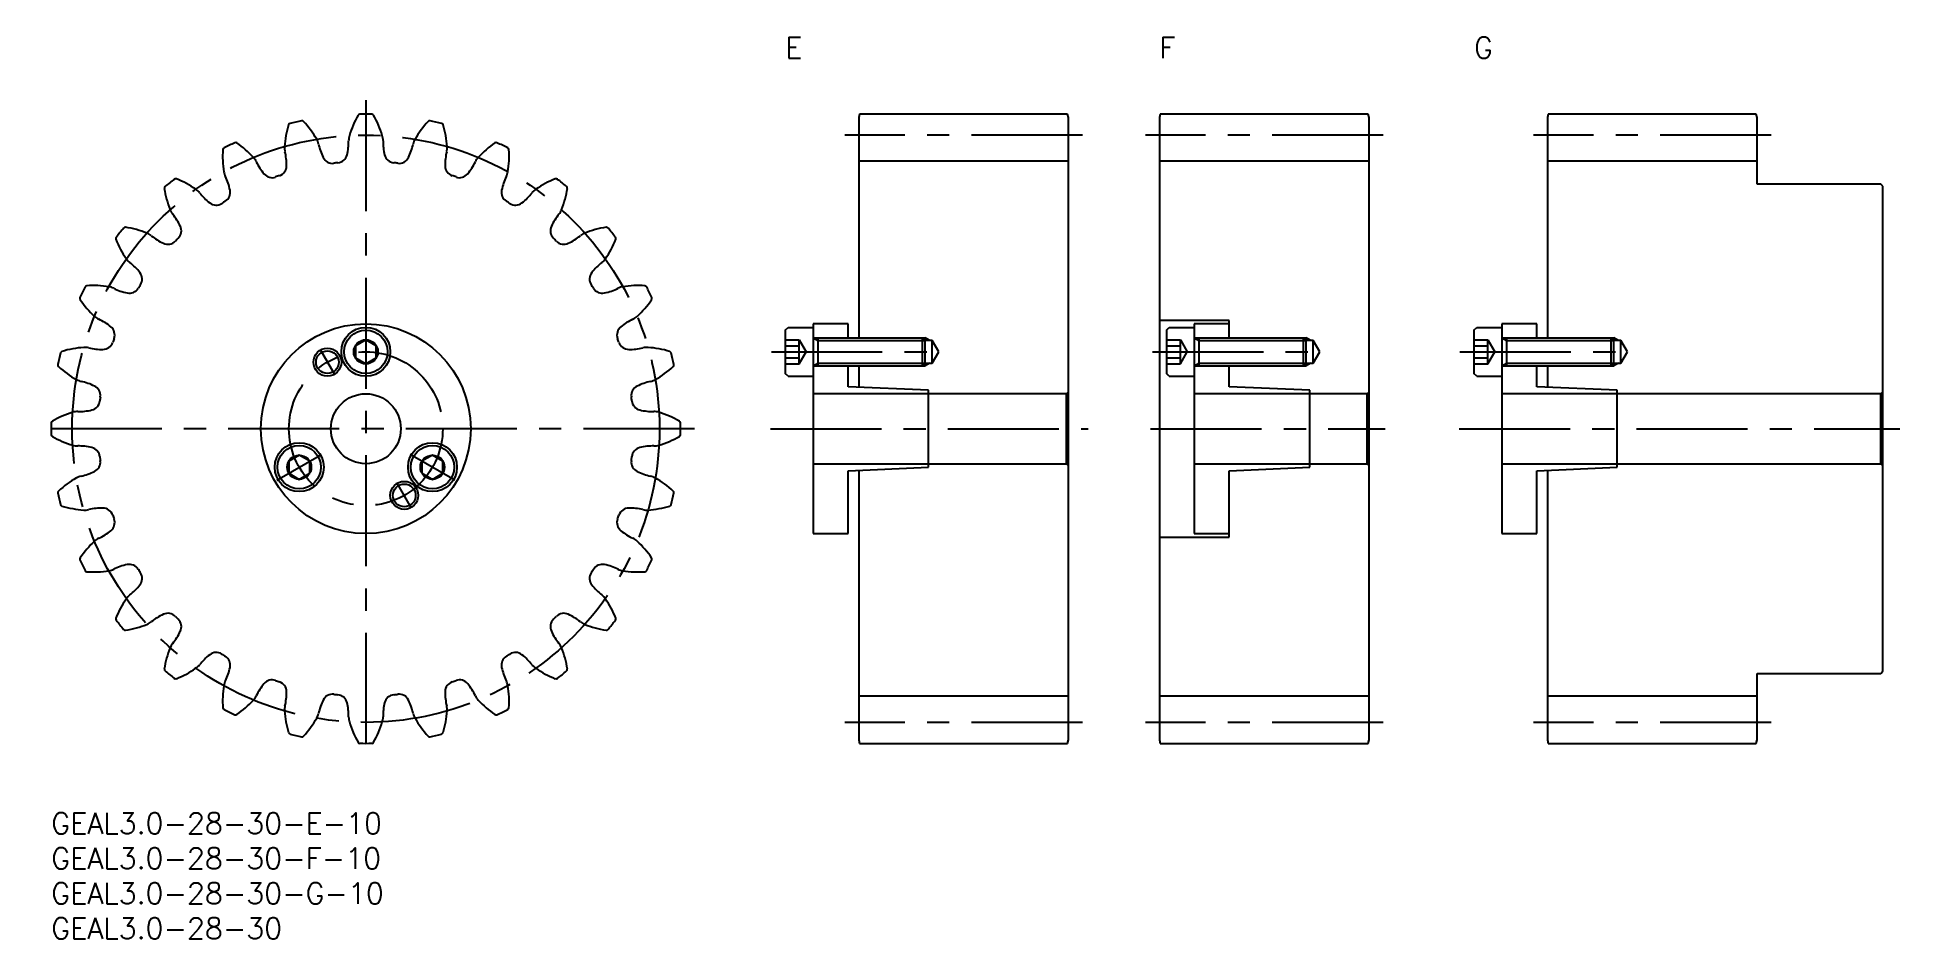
# Model space of a CAD drawing. Extents: x -2 to 264, y -18 to 111.
import ezdxf

# ---------------------------------------------------------------- set-up
doc = ezdxf.new("R2010")
doc.units = 0
doc.header["$LTSCALE"] = 0.5
doc.linetypes.add('CENTER', pattern=[50.8, 31.75, -6.35, 6.35, -6.35])
for name, color, linetype in [('MSM_CENTER', 1, 'CENTER'), ('MSM_CONTINUOUS', 7, 'CONTINUOUS'), ('MSM_NARROW', 5, 'CONTINUOUS'), ('MSM_PART_NUMBER', 7, 'CONTINUOUS')]:
    doc.layers.add(name, color=color, linetype=linetype)
doc.styles.get("Standard").update_dxf_attribs({"font": 'txt.shx', "height": 1, "bigfont": 'bigfont.shx'})

# ---------------------------------------------------------------- blocks, each defined once
blk = doc.blocks.new('*U3')
at = {"layer": 'MSM_PART_NUMBER'}
blk.add_text('GEAL3.0-28-30-F-10', height=3, dxfattribs=at).set_placement((0, -8))
blk = doc.blocks.new('*U4')
at = {"layer": 'MSM_PART_NUMBER'}
blk.add_text('GEAL3.0-28-30-E-10', height=3, dxfattribs=at).set_placement((0, -3))
blk = doc.blocks.new('*U5')
at = {"layer": 'MSM_PART_NUMBER'}
blk.add_text('GEAL3.0-28-30-G-10', height=3, dxfattribs=at).set_placement((0, -13))
blk = doc.blocks.new('*U6')
at = {"layer": 'MSM_PART_NUMBER'}
blk.add_text('E', height=3, dxfattribs=at).set_placement((105, 107.95))
blk = doc.blocks.new('*U7')
at = {"layer": 'MSM_PART_NUMBER'}
blk.add_text('G', height=3, dxfattribs=at).set_placement((203.5, 107.95))
blk = doc.blocks.new('*U8')
at = {"layer": 'MSM_PART_NUMBER'}
blk.add_text('GEAL3.0-28-30', height=3, dxfattribs=at).set_placement((0, -18))
blk = doc.blocks.new('*U9')
at = {"layer": 'MSM_PART_NUMBER'}
blk.add_text('F', height=3, dxfattribs=at).set_placement((158.5, 107.95))

msp = doc.modelspace()

# ---------------------------------------------------------------- linework, layer by layer
at = {"layer": 'MSM_CENTER'}
for p, q in [((45, 101.95), (45, 7.95)), ((147.5, 96.95), (113.5, 96.95)), ((190.5, 96.95), (156.5, 96.95)), ((246, 96.95), (212, 96.95)), ((38.45, 66.29), (40.55, 62.65)), ((103, 65.95), (127.51, 65.95)), ((157.5, 65.95), (182.01, 65.95)), ((201.5, 65.95), (226.01, 65.95)), ((92, 54.95), (-2, 54.95)), ((102.86, 54.95), (148.3, 54.95)), ((157.25, 54.95), (190.81, 54.95)), ((201.36, 54.95), (264.4, 54.95)), ((32.29, 47.61), (38.66, 51.28)), ((57.71, 47.61), (51.34, 51.28)), ((51.55, 43.6), (49.45, 47.24)), ((147.5, 12.95), (113.5, 12.95)), ((190.5, 12.95), (156.5, 12.95)), ((246, 12.95), (212, 12.95))]:
    msp.add_line(p, q, dxfattribs=at)
for radius in [42, 11]:
    msp.add_circle((45, 54.95), radius, dxfattribs=at)
at = {"layer": 'MSM_CONTINUOUS'}
for p, q in [((115.63, 99.95), (115.5, 99.45)), ((115.5, 99.45), (115.5, 67.95)), ((145.37, 99.95), (115.63, 99.95)), ((145.5, 99.45), (145.37, 99.95)), ((145.5, 10.45), (145.5, 99.45)), ((158.63, 99.95), (158.5, 99.45)), ((158.5, 99.45), (158.5, 10.45)), ((188.37, 99.95), (158.63, 99.95)), ((188.5, 99.45), (188.37, 99.95)), ((188.5, 10.45), (188.5, 99.45)), ((214.13, 99.95), (214, 99.45)), ((214, 99.45), (214, 67.95)), ((243.87, 99.95), (214.13, 99.95)), ((244, 99.45), (243.87, 99.95)), ((244, 89.95), (244, 99.45)), ((145.5, 93.2), (115.5, 93.2)), ((188.5, 93.2), (158.5, 93.2)), ((244, 93.2), (214, 93.2)), ((261.7, 89.95), (244, 89.95)), ((262, 89.65), (261.7, 89.95)), ((262, 20.25), (262, 89.65)), ((105, 69.05), (105.4, 69.45)), ((105.4, 69.45), (109, 69.45)), ((109, 69.95), (109, 39.95)), ((114, 69.95), (109, 69.95)), ((114, 67.95), (114, 69.95)), ((168.5, 70.45), (158.5, 70.45)), ((159.5, 69.05), (159.9, 69.45)), ((159.9, 69.45), (163.5, 69.45)), ((163.5, 69.95), (163.5, 39.95)), ((168.5, 69.95), (163.5, 69.95)), ((168.5, 67.95), (168.5, 70.45)), ((203.5, 69.05), (203.9, 69.45)), ((203.9, 69.45), (207.5, 69.45)), ((207.5, 69.95), (207.5, 39.95)), ((212.5, 69.95), (207.5, 69.95)), ((212.5, 67.95), (212.5, 69.95)), ((45, 67.68), (43.5, 66.81)), ((43.5, 66.81), (43.5, 65.08)), ((46.5, 66.81), (45, 67.68)), ((46.5, 65.08), (46.5, 66.81)), ((105, 69.05), (105, 62.85)), ((105, 67.68), (107, 67.68)), ((105, 66.81), (107, 66.81)), ((107, 67.68), (108, 65.95)), ((107, 64.21), (107, 67.68)), ((109, 67.95), (124.62, 67.95)), ((109.66, 67.95), (109.66, 63.95)), ((124.62, 63.95), (124.62, 67.95)), ((125, 67.57), (124.62, 67.95)), ((126, 67.57), (125, 67.57)), ((125, 64.32), (125, 67.57)), ((126.94, 65.95), (126, 67.57)), ((126, 64.32), (126, 67.57)), ((159.5, 69.05), (159.5, 62.85)), ((159.5, 67.68), (161.5, 67.68)), ((159.5, 66.81), (161.5, 66.81)), ((161.5, 67.68), (162.5, 65.95)), ((161.5, 64.21), (161.5, 67.68)), ((163.5, 67.95), (179.12, 67.95)), ((164.16, 67.95), (164.16, 63.95)), ((179.12, 63.95), (179.12, 67.95)), ((179.5, 67.57), (179.12, 67.95)), ((180.5, 67.57), (179.5, 67.57)), ((179.5, 64.32), (179.5, 67.57)), ((181.44, 65.95), (180.5, 67.57)), ((180.5, 64.32), (180.5, 67.57)), ((203.5, 69.05), (203.5, 62.85)), ((203.5, 67.68), (205.5, 67.68)), ((203.5, 66.81), (205.5, 66.81)), ((205.5, 67.68), (206.5, 65.95)), ((205.5, 64.21), (205.5, 67.68)), ((207.5, 67.95), (223.12, 67.95)), ((208.16, 67.95), (208.16, 63.95)), ((223.12, 63.95), (223.12, 67.95)), ((223.5, 67.57), (223.12, 67.95)), ((224.5, 67.57), (223.5, 67.57)), ((223.5, 64.32), (223.5, 67.57)), ((225.44, 65.95), (224.5, 67.57)), ((224.5, 64.32), (224.5, 67.57)), ((43.5, 65.08), (45, 64.21)), ((45, 64.21), (46.5, 65.08)), ((105, 65.08), (107, 65.08)), ((105, 64.21), (107, 64.21)), ((107, 64.21), (108, 65.95)), ((109, 63.95), (124.62, 63.95)), ((114, 60.95), (114, 63.95)), ((115.5, 63.95), (115.5, 60.88)), ((124.62, 63.95), (125, 64.32)), ((125, 64.32), (126, 64.32)), ((126, 64.32), (126.94, 65.95)), ((159.5, 65.08), (161.5, 65.08)), ((159.5, 64.21), (161.5, 64.21)), ((161.5, 64.21), (162.5, 65.95)), ((163.5, 63.95), (179.12, 63.95)), ((168.5, 60.95), (168.5, 63.95)), ((179.12, 63.95), (179.5, 64.32)), ((179.5, 64.32), (180.5, 64.32)), ((180.5, 64.32), (181.44, 65.95)), ((203.5, 65.08), (205.5, 65.08)), ((203.5, 64.21), (205.5, 64.21)), ((205.5, 64.21), (206.5, 65.95)), ((207.5, 63.95), (223.12, 63.95)), ((212.5, 60.95), (212.5, 63.95)), ((214, 63.95), (214, 60.88)), ((223.12, 63.95), (223.5, 64.32)), ((223.5, 64.32), (224.5, 64.32)), ((224.5, 64.32), (225.44, 65.95)), ((105.4, 62.45), (105, 62.85)), ((105.4, 62.45), (109, 62.45)), ((159.9, 62.45), (159.5, 62.85)), ((159.9, 62.45), (163.5, 62.45)), ((203.9, 62.45), (203.5, 62.85)), ((203.9, 62.45), (207.5, 62.45)), ((145.2, 59.95), (109, 59.95)), ((125.5, 60.45), (114, 60.95)), ((125.5, 49.45), (125.5, 60.45)), ((145.5, 60.25), (145.2, 59.95)), ((145.2, 49.95), (145.2, 59.95)), ((188.2, 59.95), (163.5, 59.95)), ((180, 60.45), (168.5, 60.95)), ((180, 49.45), (180, 60.45)), ((188.5, 60.25), (188.2, 59.95)), ((188.2, 49.95), (188.2, 59.95)), ((261.7, 59.95), (207.5, 59.95)), ((224, 60.45), (212.5, 60.95)), ((224, 49.45), (224, 60.45)), ((262, 60.25), (261.7, 59.95)), ((261.7, 49.95), (261.7, 59.95)), ((35.47, 51.18), (33.97, 50.31)), ((36.97, 50.31), (35.47, 51.18)), ((54.53, 51.18), (53.03, 50.31)), ((56.03, 50.31), (54.53, 51.18)), ((33.97, 50.31), (33.97, 48.58)), ((33.97, 48.58), (35.47, 47.71)), ((35.47, 47.71), (36.97, 48.58)), ((36.97, 48.58), (36.97, 50.31)), ((53.03, 50.31), (53.03, 48.58)), ((53.03, 48.58), (54.53, 47.71)), ((54.53, 47.71), (56.03, 48.58)), ((56.03, 48.58), (56.03, 50.31)), ((109, 49.95), (145.2, 49.95)), ((114, 48.95), (125.5, 49.45)), ((114, 39.95), (114, 48.95)), ((115.5, 49.01), (115.5, 10.45)), ((145.2, 49.95), (145.5, 49.65)), ((163.5, 49.95), (188.2, 49.95)), ((168.5, 48.95), (180, 49.45)), ((168.5, 39.45), (168.5, 48.95)), ((188.2, 49.95), (188.5, 49.65)), ((207.5, 49.95), (261.7, 49.95)), ((212.5, 48.95), (224, 49.45)), ((212.5, 39.95), (212.5, 48.95)), ((214, 49.01), (214, 10.45)), ((261.7, 49.95), (262, 49.65)), ((109, 39.95), (114, 39.95)), ((158.5, 39.45), (168.5, 39.45)), ((163.5, 39.95), (168.5, 39.95)), ((207.5, 39.95), (212.5, 39.95)), ((244, 10.45), (244, 19.95)), ((244, 19.95), (261.7, 19.95)), ((261.7, 19.95), (262, 20.25)), ((145.5, 16.7), (115.5, 16.7)), ((188.5, 16.7), (158.5, 16.7)), ((244, 16.7), (214, 16.7)), ((115.5, 10.45), (115.63, 9.95)), ((115.63, 9.95), (145.37, 9.95)), ((145.37, 9.95), (145.5, 10.45)), ((158.5, 10.45), (158.63, 9.95)), ((158.63, 9.95), (188.37, 9.95)), ((188.37, 9.95), (188.5, 10.45)), ((214, 10.45), (214.13, 9.95)), ((214.13, 9.95), (243.87, 9.95)), ((243.87, 9.95), (244, 10.45))]:
    msp.add_line(p, q, dxfattribs=at)
for centre, radius in [((45, 54.95), 15), ((45, 65.95), 3.5), ((45, 65.95), 3.1), ((45, 65.95), 1.73), ((39.5, 64.47), 1.62), ((45, 54.95), 5), ((35.47, 49.45), 3.5), ((35.47, 49.45), 3.1), ((35.47, 49.45), 1.73), ((54.53, 49.45), 3.5), ((54.53, 49.45), 3.1), ((54.53, 49.45), 1.73), ((50.5, 45.42), 1.62)]:
    msp.add_circle(centre, radius, dxfattribs=at)
for centre, radius, start, end in [((34.23, 98.33), 0.3, 103.9391, 163.0925), ((45, 54.95), 45, 101.7752, 103.9391), ((35.88, 98.7), 0.3, 42.6218, 101.7752), ((25.8, 89.43), 14, 29.6429, 42.6218), ((56.05, 92.84), 14, 150.2353, 163.2143), ((44.16, 99.64), 0.3, 91.082, 150.2353), ((45, 54.95), 45, 88.918, 91.082), ((45.84, 99.64), 0.3, 29.7647, 88.918), ((33.95, 92.84), 14, 16.7857, 29.7647), ((64.2, 89.43), 14, 137.3782, 150.3571), ((54.12, 98.7), 0.3, 78.2248, 137.3782), ((45, 54.95), 45, 76.0609, 78.2248), ((55.77, 98.33), 0.3, 16.9075, 76.0609), ((47.34, 94.34), 14, 163.0925, 176.0714), ((35.83, 95.14), 2.46, 12.5787, 29.6429), ((33.92, 96.11), 8.62, 346.6989, 0.2785), ((45, 96.17), 2.46, 163.2143, 180.2784), ((45, 96.17), 2.46, 359.7216, 16.7857), ((56.08, 96.11), 8.62, 179.7215, 193.3011), ((54.17, 95.14), 2.46, 150.3571, 167.4213), ((42.66, 94.34), 14, 3.9286, 16.9075), ((38.51, 93.88), 14, 175.9496, 188.9286), ((24.85, 94.85), 0.3, 116.7963, 175.9496), ((45, 54.95), 45, 114.6323, 116.7963), ((26.37, 95.58), 0.3, 55.4789, 114.6323), ((18.61, 84.29), 14, 42.5, 55.4789), ((27.11, 92.09), 2.46, 25.4358, 42.5), ((35.83, 95.14), 2.46, 176.0714, 193.1356), ((25.04, 92.62), 8.62, 359.5561, 13.1356), ((46.64, 97.55), 8.62, 192.5787, 206.1582), ((40.25, 94.41), 1.5, 206.1582, 276.8637), ((40.85, 94.48), 1.5, 275.9935, 346.6989), ((49.15, 94.48), 1.5, 193.3011, 264.0065), ((49.75, 94.41), 1.5, 263.1363, 333.8418), ((43.36, 97.55), 8.62, 333.8418, 347.4213), ((64.96, 92.62), 8.62, 166.8644, 180.4439), ((54.17, 95.14), 2.46, 346.8644, 3.9286), ((62.89, 92.09), 2.46, 137.5, 154.5642), ((71.39, 84.29), 14, 124.5211, 137.5), ((63.63, 95.58), 0.3, 65.3677, 124.5211), ((45, 54.95), 45, 63.2037, 65.3677), ((65.15, 94.85), 0.3, 4.0504, 63.2037), ((51.49, 93.88), 14, 351.0714, 4.0504), ((45, 54.95), 45, 127.4895, 129.6534), ((17.79, 90.41), 0.3, 68.3361, 127.4895), ((12.74, 77.68), 14, 55.3571, 68.3361), ((27.11, 92.09), 2.46, 188.9286, 205.9927), ((17.16, 87.23), 8.62, 12.4132, 25.9927), ((37.12, 96.84), 8.62, 205.4358, 219.0153), ((31.59, 92.36), 1.5, 219.0153, 289.7208), ((45, 54.95), 38.25, 108.8506, 109.7208), ((32.16, 92.56), 1.5, 288.8506, 359.5561), ((45, 54.95), 38.25, 95.9935, 96.8637), ((45, 54.95), 38.25, 83.1363, 84.0065), ((57.84, 92.56), 1.5, 180.4439, 251.1494), ((45, 54.95), 38.25, 70.2792, 71.1494), ((58.41, 92.36), 1.5, 250.2792, 320.9847), ((52.88, 96.84), 8.62, 320.9847, 334.5642), ((72.84, 87.23), 8.62, 154.0073, 167.5868), ((62.89, 92.09), 2.46, 334.0073, 351.0714), ((77.26, 77.68), 14, 111.6639, 124.6429), ((72.21, 90.41), 0.3, 52.5105, 111.6639), ((45, 54.95), 45, 50.3466, 52.5105), ((16.48, 89.36), 0.3, 129.6534, 188.8068), ((30.01, 91.46), 14, 188.8068, 201.7857), ((19.3, 87.18), 2.46, 38.293, 55.3572), ((27.99, 94.04), 8.62, 218.293, 231.8725), ((24.11, 88.76), 1.5, 301.7078, 12.4132), ((65.89, 88.76), 1.5, 167.5868, 238.2922), ((62.01, 94.04), 8.62, 308.1275, 321.707), ((70.7, 87.18), 2.46, 124.6428, 141.707), ((59.99, 91.46), 14, 338.2143, 351.1932), ((73.52, 89.36), 0.3, 351.1932, 50.3466), ((19.3, 87.18), 2.46, 201.7857, 218.8499), ((10.67, 80.23), 8.62, 25.2704, 38.8499), ((23.6, 88.44), 1.5, 231.8725, 302.5779), ((45, 54.95), 38.25, 121.7078, 122.5779), ((45, 54.95), 38.25, 57.4221, 58.2922), ((66.4, 88.44), 1.5, 237.4221, 308.1275), ((79.33, 80.23), 8.62, 141.1501, 154.7296), ((70.7, 87.18), 2.46, 321.1501, 338.2143), ((45, 54.95), 45, 140.3466, 142.5105), ((10.58, 83.47), 0.3, 81.1932, 140.3466), ((8.49, 69.93), 14, 68.2143, 81.1932), ((12.77, 80.65), 2.46, 51.1501, 68.2143), ((17.11, 83.27), 1.5, 314.5649, 25.2704), ((72.89, 83.27), 1.5, 154.7296, 225.4351), ((77.23, 80.65), 2.46, 111.7857, 128.8499), ((81.51, 69.93), 14, 98.8068, 111.7857), ((79.42, 83.47), 0.3, 39.6534, 98.8068), ((45, 54.95), 45, 37.4895, 39.6534), ((9.53, 82.15), 0.3, 142.5105, 201.6639), ((22.26, 87.21), 14, 201.6639, 214.6429), ((19.72, 89.27), 8.62, 231.1501, 244.7296), ((16.68, 82.84), 1.5, 244.7296, 315.4351), ((45, 54.95), 38.25, 134.5649, 135.4351), ((45, 54.95), 38.25, 44.5649, 45.4351), ((73.32, 82.84), 1.5, 224.5649, 295.2704), ((70.28, 89.27), 8.62, 295.2704, 308.8499), ((67.74, 87.21), 14, 325.3571, 338.3361), ((80.47, 82.15), 0.3, 338.3361, 37.4895), ((12.77, 80.65), 2.46, 214.6428, 231.707), ((5.91, 71.96), 8.62, 38.1275, 51.707), ((11.5, 76.35), 1.5, 327.4221, 38.1275), ((78.5, 76.35), 1.5, 141.8725, 212.5779), ((84.09, 71.96), 8.62, 128.293, 141.8725), ((77.23, 80.65), 2.46, 308.293, 325.3572), ((45, 54.95), 45, 153.2037, 155.3677), ((5.1, 75.1), 0.3, 94.0503, 153.2037), ((6.07, 61.43), 14, 81.0714, 94.0504), ((7.86, 72.83), 2.46, 64.0073, 81.0714), ((12.71, 82.79), 8.62, 244.0073, 257.5868), ((11.18, 75.84), 1.5, 257.5868, 328.2922), ((45, 54.95), 38.25, 147.4221, 148.2922), ((45, 54.95), 38.25, 31.7078, 32.5779), ((78.82, 75.84), 1.5, 211.7078, 282.4132), ((77.29, 82.79), 8.62, 282.4132, 295.9927), ((82.14, 72.83), 2.46, 98.9286, 115.9927), ((83.93, 61.43), 14, 85.9496, 98.9286), ((84.9, 75.1), 0.3, 26.7963, 85.9496), ((45, 54.95), 45, 24.6323, 26.7963), ((4.37, 73.58), 0.3, 155.3677, 214.5211), ((15.66, 81.34), 14, 214.5211, 227.5), ((74.34, 81.34), 14, 312.5, 325.4789), ((85.63, 73.58), 0.3, 325.4789, 24.6323), ((7.86, 72.83), 2.46, 227.5, 244.5642), ((3.1, 62.83), 8.62, 50.9847, 64.5642), ((7.58, 68.36), 1.5, 340.2792, 50.9847), ((82.42, 68.36), 1.5, 129.0153, 199.7208), ((86.9, 62.83), 8.62, 115.4358, 129.0153), ((82.14, 72.83), 2.46, 295.4358, 312.5), ((7.38, 67.79), 1.5, 270.4439, 341.1494), ((45, 54.95), 38.25, 160.2792, 161.1494), ((45, 54.95), 38.25, 18.8506, 19.7208), ((82.62, 67.79), 1.5, 198.8506, 269.5561), ((1.24, 64.07), 0.3, 168.2248, 227.3782), ((45, 54.95), 45, 166.0609, 168.2248), ((1.62, 65.71), 0.3, 106.9075, 166.0609), ((5.6, 52.61), 14, 93.9286, 106.9075), ((4.81, 64.12), 2.46, 76.8644, 93.9286), ((7.33, 74.9), 8.62, 256.8644, 270.4439), ((82.67, 74.9), 8.62, 269.5561, 283.1356), ((85.19, 64.12), 2.46, 86.0714, 103.1356), ((84.4, 52.61), 14, 73.0925, 86.0714), ((88.38, 65.71), 0.3, 13.9391, 73.0925), ((45, 54.95), 45, 11.7752, 13.9391), ((88.76, 64.07), 0.3, 312.6218, 11.7752), ((10.52, 74.15), 14, 227.3782, 240.3571), ((4.81, 64.12), 2.46, 240.3571, 257.4213), ((2.4, 53.31), 8.62, 63.8418, 77.4213), ((87.6, 53.31), 8.62, 102.5787, 116.1582), ((85.19, 64.12), 2.46, 282.5787, 299.6429), ((79.48, 74.15), 14, 299.6429, 312.6218), ((5.47, 59.1), 1.5, 283.3011, 354.0065), ((5.53, 59.7), 1.5, 353.1363, 63.8418), ((45, 54.95), 38.25, 173.1363, 174.0065), ((84.47, 59.7), 1.5, 116.1582, 186.8637), ((45, 54.95), 38.25, 5.9935, 6.8637), ((84.53, 59.1), 1.5, 185.9935, 256.6989), ((0.31, 55.79), 0.3, 119.7646, 178.918), ((7.11, 43.9), 14, 106.7857, 119.7647), ((3.78, 54.95), 2.46, 89.7216, 106.7857), ((3.83, 66.02), 8.62, 269.7215, 283.3011), ((86.17, 66.02), 8.62, 256.6989, 270.2785), ((86.22, 54.95), 2.46, 73.2143, 90.2784), ((82.89, 43.9), 14, 60.2353, 73.2143), ((89.69, 55.79), 0.3, 1.082, 60.2353), ((45, 54.95), 45, 178.918, 181.082), ((0.31, 54.1), 0.3, 181.082, 240.2353), ((7.11, 65.99), 14, 240.2353, 253.2143), ((82.89, 65.99), 14, 286.7857, 299.7647), ((89.69, 54.1), 0.3, 299.7646, 358.918), ((45, 54.95), 45, 358.918, 1.082), ((3.78, 54.95), 2.46, 253.2143, 270.2784), ((3.83, 43.87), 8.62, 76.6989, 90.2785), ((5.47, 50.79), 1.5, 5.9935, 76.6989), ((45, 54.95), 38.25, 185.9935, 186.8637), ((45, 54.95), 38.25, 353.1363, 354.0065), ((84.53, 50.79), 1.5, 103.3011, 174.0065), ((86.17, 43.87), 8.62, 89.7215, 103.3011), ((86.22, 54.95), 2.46, 269.7216, 286.7857), ((4.81, 45.77), 2.46, 102.5787, 119.6429), ((2.4, 56.58), 8.62, 282.5787, 296.1582), ((5.53, 50.19), 1.5, 296.1582, 6.8637), ((84.47, 50.19), 1.5, 173.1363, 243.8418), ((87.6, 56.58), 8.62, 243.8418, 257.4213), ((85.19, 45.77), 2.46, 60.3571, 77.4213), ((1.24, 45.82), 0.3, 132.6218, 191.7752), ((45, 54.95), 45, 191.7752, 193.9391), ((10.52, 35.74), 14, 119.6429, 132.6218), ((79.48, 35.74), 14, 47.3782, 60.3571), ((45, 54.95), 45, 346.0609, 348.2248), ((88.76, 45.82), 0.3, 348.2248, 47.3782), ((1.62, 44.18), 0.3, 193.9391, 253.0925), ((5.6, 57.29), 14, 253.0925, 266.0714), ((4.81, 45.77), 2.46, 266.0714, 283.1356), ((7.33, 34.99), 8.62, 89.5561, 103.1356), ((7.38, 42.1), 1.5, 18.8506, 89.5561), ((82.62, 42.1), 1.5, 90.4439, 161.1494), ((82.67, 34.99), 8.62, 76.8644, 90.4439), ((85.19, 45.77), 2.46, 256.8644, 273.9286), ((84.4, 57.29), 14, 273.9286, 286.9075), ((88.38, 44.18), 0.3, 286.9075, 346.0609), ((3.1, 47.06), 8.62, 295.4358, 309.0153), ((7.58, 41.53), 1.5, 309.0153, 19.7208), ((45, 54.95), 38.25, 198.8506, 199.7208), ((82.42, 41.53), 1.5, 160.2792, 230.9847), ((45, 54.95), 38.25, 340.2792, 341.1494), ((86.9, 47.06), 8.62, 230.9847, 244.5642), ((15.66, 28.55), 14, 132.5, 145.4789), ((7.86, 37.06), 2.46, 115.4358, 132.5), ((82.14, 37.06), 2.46, 47.5, 64.5642), ((74.34, 28.55), 14, 34.5211, 47.5), ((4.37, 36.31), 0.3, 145.4789, 204.6323), ((45, 54.95), 45, 204.6323, 206.7963), ((5.1, 34.79), 0.3, 206.7963, 265.9496), ((7.86, 37.06), 2.46, 278.9286, 295.9927), ((12.71, 27.1), 8.62, 102.4132, 115.9927), ((11.18, 34.05), 1.5, 31.7078, 102.4132), ((45, 54.95), 38.25, 211.7078, 212.5779), ((45, 54.95), 38.25, 327.4221, 328.2922), ((78.82, 34.05), 1.5, 77.5868, 148.2922), ((77.29, 27.1), 8.62, 64.0073, 77.5868), ((82.14, 37.06), 2.46, 244.0073, 261.0714), ((84.9, 34.79), 0.3, 274.0504, 333.2037), ((45, 54.95), 45, 333.2037, 335.3677), ((85.63, 36.31), 0.3, 335.3677, 34.5211), ((6.07, 48.46), 14, 265.9496, 278.9286), ((5.91, 37.94), 8.62, 308.293, 321.8725), ((11.5, 33.54), 1.5, 321.8725, 32.5779), ((78.5, 33.54), 1.5, 147.4221, 218.1275), ((84.09, 37.94), 8.62, 218.1275, 231.707), ((83.93, 48.46), 14, 261.0714, 274.0504), ((22.26, 22.68), 14, 145.3571, 158.3361), ((12.77, 29.24), 2.46, 128.293, 145.3572), ((77.23, 29.24), 2.46, 34.6428, 51.707), ((67.74, 22.68), 14, 21.6639, 34.6429), ((9.53, 27.74), 0.3, 158.3361, 217.4895), ((45, 54.95), 45, 217.4895, 219.6534), ((8.49, 39.96), 14, 278.8068, 291.7857), ((12.77, 29.24), 2.46, 291.7857, 308.8499), ((19.72, 20.62), 8.62, 115.2704, 128.8499), ((16.68, 27.05), 1.5, 44.5649, 115.2704), ((45, 54.95), 38.25, 224.5649, 225.4351), ((17.11, 26.63), 1.5, 334.7296, 45.4351), ((72.89, 26.63), 1.5, 134.5649, 205.2704), ((45, 54.95), 38.25, 314.5649, 315.4351), ((73.32, 27.05), 1.5, 64.7296, 135.4351), ((70.28, 20.62), 8.62, 51.1501, 64.7296), ((77.23, 29.24), 2.46, 231.1501, 248.2143), ((81.51, 39.96), 14, 248.2143, 261.1932), ((45, 54.95), 45, 320.3466, 322.5105), ((80.47, 27.74), 0.3, 322.5105, 21.6639), ((10.58, 26.42), 0.3, 219.6534, 278.8068), ((19.3, 22.72), 2.46, 141.1501, 158.2143), ((10.67, 29.66), 8.62, 321.1501, 334.7296), ((79.33, 29.66), 8.62, 205.2704, 218.8499), ((70.7, 22.72), 2.46, 21.7857, 38.8499), ((79.42, 26.42), 0.3, 261.1932, 320.3466), ((30.01, 18.43), 14, 158.2143, 171.1932), ((27.99, 15.85), 8.62, 128.1275, 141.707), ((23.6, 21.45), 1.5, 57.4221, 128.1275), ((45, 54.95), 38.25, 237.4221, 238.2922), ((24.11, 21.13), 1.5, 347.5868, 58.2922), ((65.89, 21.13), 1.5, 121.7078, 192.4132), ((45, 54.95), 38.25, 301.7078, 302.5779), ((66.4, 21.45), 1.5, 51.8725, 122.5779), ((62.01, 15.85), 8.62, 38.293, 51.8725), ((59.99, 18.43), 14, 8.8068, 21.7857), ((16.48, 20.53), 0.3, 171.1932, 230.3466), ((45, 54.95), 45, 230.3466, 232.5105), ((17.79, 19.48), 0.3, 232.5105, 291.6639), ((12.74, 32.21), 14, 291.6639, 304.6429), ((19.3, 22.72), 2.46, 304.6428, 321.707), ((27.11, 17.8), 2.46, 154.0073, 171.0714), ((17.16, 22.66), 8.62, 334.0073, 347.5868), ((31.59, 17.53), 1.5, 70.2792, 140.9847), ((45, 54.95), 38.25, 250.2792, 251.1494), ((32.16, 17.33), 1.5, 0.4439, 71.1494), ((57.84, 17.33), 1.5, 108.8506, 179.5561), ((45, 54.95), 38.25, 288.8506, 289.7208), ((58.41, 17.53), 1.5, 39.0153, 109.7208), ((72.84, 22.66), 8.62, 192.4132, 205.9927), ((62.89, 17.8), 2.46, 8.9286, 25.9927), ((70.7, 22.72), 2.46, 218.293, 235.3572), ((77.26, 32.21), 14, 235.3571, 248.3361), ((72.21, 19.48), 0.3, 248.3361, 307.4895), ((45, 54.95), 45, 307.4895, 309.6534), ((73.52, 20.53), 0.3, 309.6534, 8.8068), ((38.51, 16.01), 14, 171.0714, 184.0504), ((18.61, 25.6), 14, 304.5211, 317.5), ((27.11, 17.8), 2.46, 317.5, 334.5642), ((37.12, 13.05), 8.62, 140.9847, 154.5642), ((25.04, 17.27), 8.62, 346.8644, 0.4439), ((46.64, 12.34), 8.62, 153.8418, 167.4213), ((40.25, 15.48), 1.5, 83.1363, 153.8418), ((45, 54.95), 38.25, 263.1363, 264.0065), ((40.85, 15.41), 1.5, 13.3011, 84.0065), ((49.15, 15.41), 1.5, 95.9935, 166.6989), ((45, 54.95), 38.25, 275.9935, 276.8637), ((49.75, 15.48), 1.5, 26.1582, 96.8637), ((43.36, 12.34), 8.62, 12.5787, 26.1582), ((64.96, 17.27), 8.62, 179.5561, 193.1356), ((52.88, 13.05), 8.62, 25.4358, 39.0153), ((62.89, 17.8), 2.46, 205.4358, 222.5), ((71.39, 25.6), 14, 222.5, 235.4789), ((51.49, 16.01), 14, 355.9496, 8.9286), ((24.85, 15.05), 0.3, 184.0504, 243.2037), ((45, 54.95), 45, 243.2037, 245.3677), ((26.37, 14.31), 0.3, 245.3677, 304.5211), ((35.83, 14.76), 2.46, 166.8644, 183.9286), ((47.34, 15.55), 14, 183.9286, 196.9075), ((25.8, 20.46), 14, 317.3782, 330.3571), ((35.83, 14.76), 2.46, 330.3571, 347.4213), ((33.92, 13.78), 8.62, 359.7215, 13.3011), ((45, 13.72), 2.46, 179.7216, 196.7857), ((45, 13.72), 2.46, 343.2143, 0.2784), ((56.08, 13.78), 8.62, 166.6989, 180.2785), ((54.17, 14.76), 2.46, 192.5787, 209.6429), ((64.2, 20.46), 14, 209.6429, 222.6218), ((42.66, 15.55), 14, 343.0925, 356.0714), ((54.17, 14.76), 2.46, 356.0714, 13.1356), ((63.63, 14.31), 0.3, 235.4789, 294.6323), ((45, 54.95), 45, 294.6323, 296.7963), ((65.15, 15.05), 0.3, 296.7963, 355.9496), ((34.23, 11.56), 0.3, 196.9075, 256.0609), ((45, 54.95), 45, 256.0609, 258.2248), ((35.88, 11.19), 0.3, 258.2248, 317.3782), ((56.05, 17.05), 14, 196.7857, 209.7647), ((33.95, 17.05), 14, 330.2353, 343.2143), ((54.12, 11.19), 0.3, 222.6218, 281.7752), ((45, 54.95), 45, 281.7752, 283.9391), ((55.77, 11.56), 0.3, 283.9391, 343.0925), ((44.16, 10.25), 0.3, 209.7646, 268.918), ((45, 54.95), 45, 268.918, 271.082), ((45.84, 10.25), 0.3, 271.082, 330.2353)]:
    msp.add_arc(centre, radius, start, end, dxfattribs=at)
at = {"layer": 'MSM_NARROW'}
for p, q in [((109, 67.95), (109.66, 67.57)), ((109.66, 67.57), (125, 67.57)), ((124.62, 67.95), (125, 67.95)), ((125, 63.95), (125, 67.95)), ((125.66, 67.57), (125, 67.95)), ((163.5, 67.95), (164.16, 67.57)), ((164.16, 67.57), (179.5, 67.57)), ((179.12, 67.95), (179.5, 67.95)), ((179.5, 63.95), (179.5, 67.95)), ((180.16, 67.57), (179.5, 67.95)), ((207.5, 67.95), (208.16, 67.57)), ((208.16, 67.57), (223.5, 67.57)), ((223.12, 67.95), (223.5, 67.95)), ((223.5, 63.95), (223.5, 67.95)), ((224.16, 67.57), (223.5, 67.95)), ((109, 63.95), (109.66, 64.32)), ((109.66, 64.32), (125, 64.32)), ((124.62, 63.95), (125, 63.95)), ((125.66, 64.32), (125, 63.95)), ((163.5, 63.95), (164.16, 64.32)), ((164.16, 64.32), (179.5, 64.32)), ((179.12, 63.95), (179.5, 63.95)), ((180.16, 64.32), (179.5, 63.95)), ((207.5, 63.95), (208.16, 64.32)), ((208.16, 64.32), (223.5, 64.32)), ((223.12, 63.95), (223.5, 63.95)), ((224.16, 64.32), (223.5, 63.95))]:
    msp.add_line(p, q, dxfattribs=at)
for centre in [(39.5, 64.47), (50.5, 45.42)]:
    msp.add_circle(centre, 2, dxfattribs=at)

# ---------------------------------------------------------------- block references
at = {"layer": 'MSM_CONTINUOUS'}
for name in ['*U6', '*U9', '*U7', '*U4', '*U3', '*U5', '*U8']:
    msp.add_blockref(name, (0, 0), dxfattribs=at)

doc.saveas('drawing.dxf')
